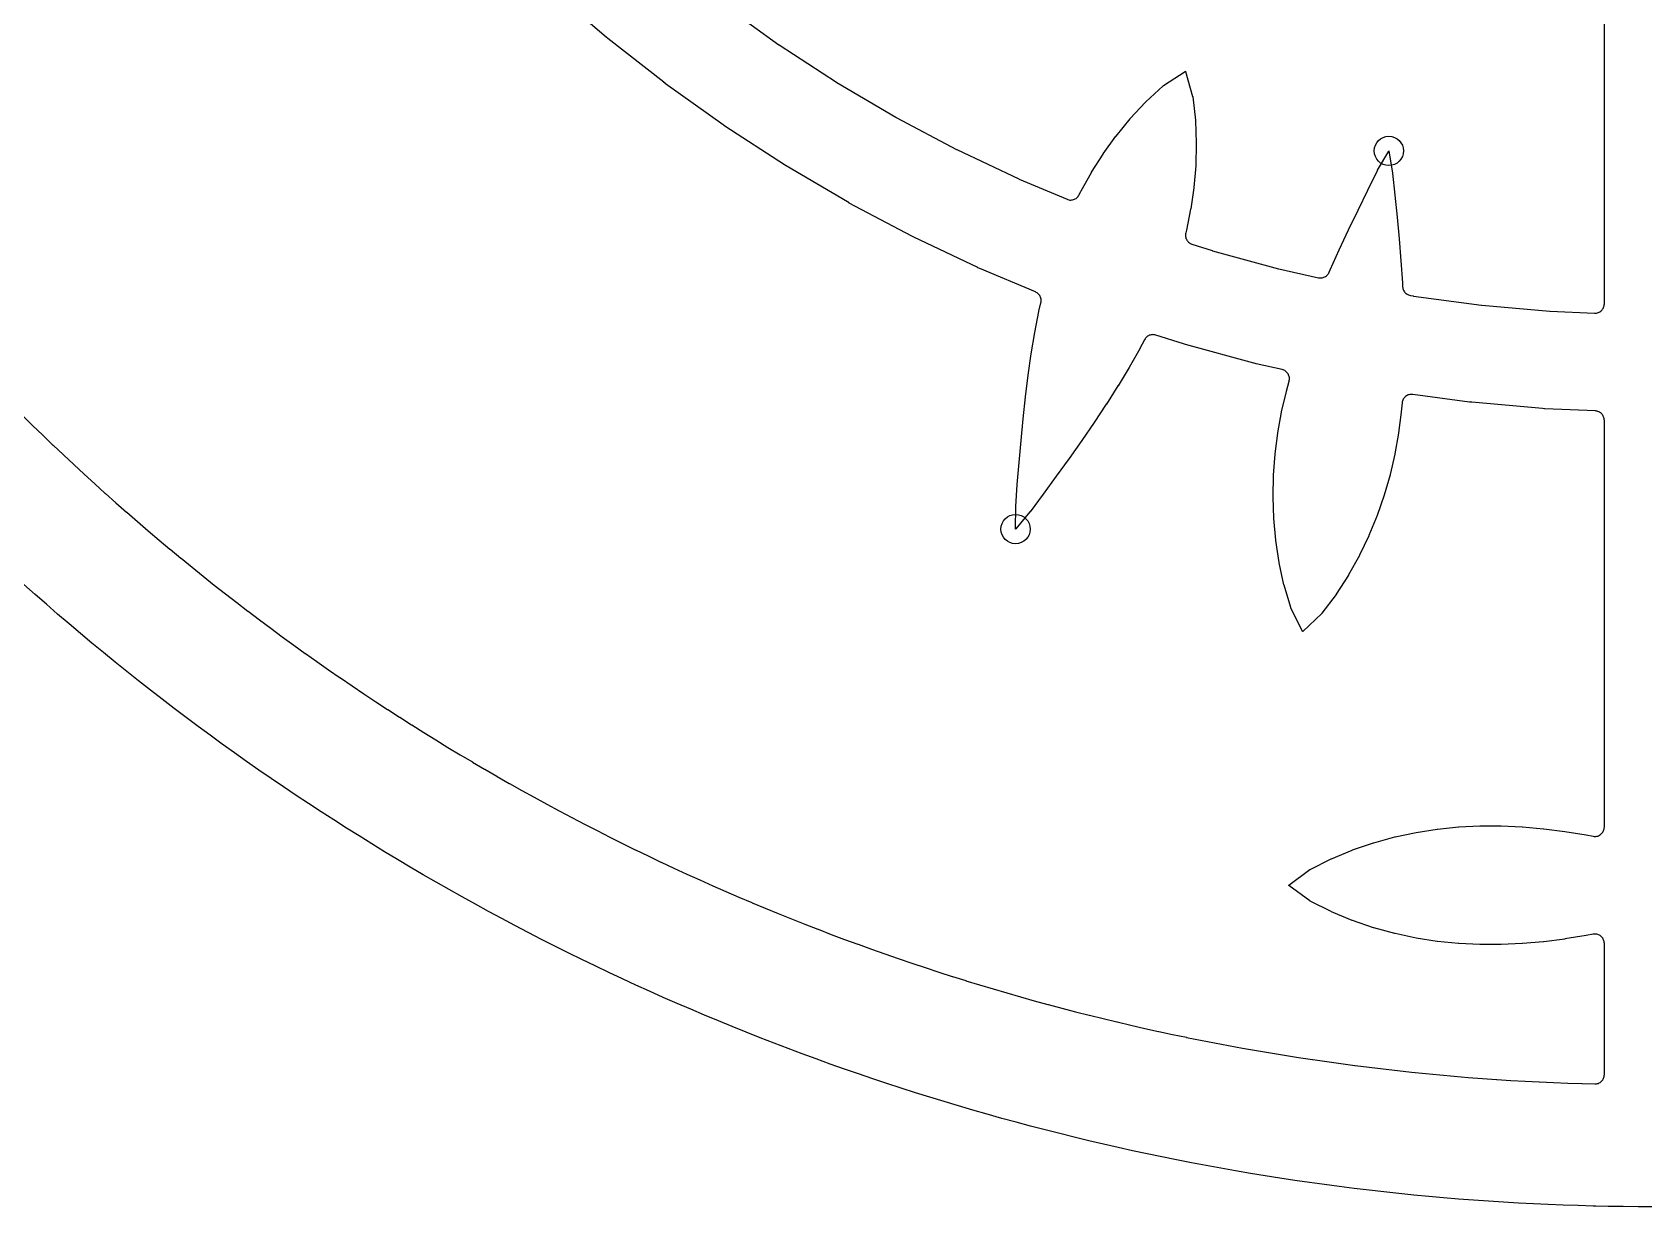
# Model space of a CAD drawing. Header units: millimetres. Extents: x -65 to 65, y -65 to 65.
# Drawn here: x -43.13 to -0.25, y -65 to -33.73 of the extents above; entities that cross this region are included whole.
import ezdxf

# ---------------------------------------------------------------- set-up
doc = ezdxf.new("R2010")
doc.units = ezdxf.units.MM
for name, color, linetype in [('CUT_INNER', 6, 'Continuous'), ('CUT_OUTER', 1, 'Continuous'), ('ENGRAVE', 7, 'Continuous')]:
    doc.layers.add(name, color=color, linetype=linetype)

msp = doc.modelspace()

# ---------------------------------------------------------------- linework, layer by layer
at = {"layer": 'CUT_INNER'}
for points in [[(-24.7411, -33.004), (-23.2619, -34.0627), (-23.2528, -34.069), (-21.7281, -35.0611), (-21.7186, -35.0669), (-20.1514, -35.9904), (-20.1418, -35.9958), (-18.5351, -36.8488), (-18.5252, -36.8538), (-16.8823, -37.6347), (-16.8722, -37.6393), (-15.5971, -38.1774), (-15.5734, -38.186), (-15.549, -38.1922), (-15.524, -38.1959), (-15.4988, -38.1971), (-15.4736, -38.1957), (-15.4487, -38.1918), (-15.4243, -38.1854), (-15.4007, -38.1765), (-15.378, -38.1653), (-15.3567, -38.1519), (-15.3367, -38.1365), (-15.3185, -38.119), (-15.3021, -38.0999), (-15.2877, -38.0792), (-15.2754, -38.0571), (-15.2285, -37.9612), (-15.2253, -37.9552), (-14.9495, -37.462), (-14.9459, -37.456), (-14.6398, -36.974), (-14.6357, -36.9681), (-14.2978, -36.4981), (-14.2933, -36.4921), (-13.9213, -36.035), (-13.9161, -36.029), (-13.5063, -35.5868), (-13.4995, -35.58), (-13.0414, -35.1565), (-13.0374, -35.1532), (-13.0332, -35.1501), (-12.454, -34.7718), (-12.449, -34.7689), (-12.4471, -34.7743), (-12.2545, -35.4388), (-12.2532, -35.4438), (-12.2524, -35.449), (-12.181, -36.0687), (-12.1803, -36.0783), (-12.1578, -36.6807), (-12.1577, -36.6888), (-12.1736, -37.2779), (-12.174, -37.2853), (-12.2241, -37.862), (-12.2249, -37.8692), (-12.3069, -38.4342), (-12.3081, -38.4411), (-12.4204, -38.995), (-12.4219, -39.0016), (-12.4396, -39.0695), (-12.4447, -39.0942), (-12.4473, -39.1193), (-12.4473, -39.1445), (-12.4448, -39.1696), (-12.4398, -39.1943), (-12.4323, -39.2184), (-12.4224, -39.2417), (-12.4103, -39.2638), (-12.396, -39.2845), (-12.3796, -39.3037), (-12.3614, -39.3212), (-12.3415, -39.3368), (-12.3202, -39.3502), (-12.2976, -39.3615), (-12.274, -39.3704), (-11.7379, -39.5425), (-11.7273, -39.5456), (-9.9723, -40.0242), (-9.9615, -40.0269), (-8.9062, -40.265), (-8.8819, -40.2692), (-8.8573, -40.271), (-8.8326, -40.2704), (-8.8082, -40.2674), (-8.7841, -40.2619), (-8.7607, -40.2541), (-8.7381, -40.2441), (-8.7167, -40.2318), (-8.6966, -40.2175), (-8.678, -40.2013), (-8.661, -40.1834), (-8.646, -40.1638), (-8.6329, -40.1429), (-8.622, -40.1208), (-8.5934, -40.055), (-8.5926, -40.0533), (-8.3527, -39.5237), (-8.3521, -39.5224), (-8.1056, -38.9941), (-7.8533, -38.465), (-7.5968, -37.9365), (-7.5962, -37.9353), (-7.3354, -37.4122), (-7.3318, -37.4056), (-7.0371, -36.8938), (-7.0341, -36.8891), (-7.033, -36.8942), (-6.9345, -37.4769), (-6.9334, -37.4843), (-6.8707, -38.0655), (-6.8706, -38.0668), (-6.8139, -38.6497), (-6.7613, -39.2332), (-6.7135, -39.8163), (-6.7134, -39.8177), (-6.6726, -40.3977), (-6.6724, -40.3996), (-6.6666, -40.5048), (-6.6642, -40.5285), (-6.6595, -40.5519), (-6.6525, -40.5748), (-6.6435, -40.5969), (-6.6323, -40.618), (-6.6192, -40.638), (-6.6043, -40.6566), (-6.5876, -40.6737), (-6.5694, -40.6892), (-6.5498, -40.7028), (-6.529, -40.7145), (-6.5071, -40.7242), (-6.4844, -40.7317), (-6.4612, -40.737), (-6.3857, -40.7506), (-6.3748, -40.7523), (-4.5718, -40.9937), (-4.5608, -40.9949), (-2.7489, -41.1562), (-2.7379, -41.1569), (-1.5611, -41.2092), (-1.5359, -41.209), (-1.5108, -41.2063), (-1.4861, -41.2011), (-1.4621, -41.1934), (-1.4389, -41.1834), (-1.4169, -41.171), (-1.3963, -41.1566), (-1.3772, -41.1401), (-1.3599, -41.1217), (-1.3445, -41.1017), (-1.3312, -41.0803), (-1.3201, -41.0576), (-1.3114, -41.034), (-1.3051, -41.0095), (-1.3013, -40.9846), (-1.3, -40.9594), (-1.3, -28.0757)], [(-43.3946, -43.9315), (-43.1253, -44.1958), (-43.1242, -44.1969), (-42.8533, -44.4596), (-42.8522, -44.4607), (-42.5797, -44.7217), (-42.5786, -44.7228), (-42.3045, -44.9821), (-42.3034, -44.9832), (-42.0277, -45.2409), (-42.0265, -45.2419), (-41.7493, -45.4979), (-41.7482, -45.4989), (-41.4693, -45.7532), (-41.4682, -45.7542), (-41.1878, -46.0068), (-41.1867, -46.0078), (-40.9047, -46.2587), (-40.9036, -46.2597), (-40.6201, -46.5088), (-40.619, -46.5098), (-40.334, -46.7571), (-40.3328, -46.7581), (-40.0463, -47.0037), (-40.0452, -47.0047), (-39.7572, -47.2486), (-39.756, -47.2496), (-39.4665, -47.4916), (-39.4653, -47.4926), (-39.1744, -47.7329), (-39.1732, -47.7339), (-38.8808, -47.9724), (-38.8796, -47.9733), (-38.5857, -48.21), (-38.5845, -48.211), (-38.2891, -48.4459), (-38.2879, -48.4468), (-37.9912, -48.6799), (-37.9899, -48.6809), (-37.6917, -48.9121), (-37.6905, -48.913), (-37.3909, -49.1425), (-37.3897, -49.1434), (-37.0887, -49.371), (-37.0875, -49.3719), (-36.785, -49.5976), (-36.7838, -49.5985), (-36.48, -49.8224), (-36.4788, -49.8233), (-36.1736, -50.0453), (-36.1724, -50.0462), (-35.8659, -50.2663), (-35.8646, -50.2672), (-35.5568, -50.4854), (-35.5555, -50.4863), (-35.2463, -50.7026), (-35.2451, -50.7035), (-34.9346, -50.918), (-34.9333, -50.9188), (-34.6215, -51.1313), (-34.6202, -51.1322), (-34.3071, -51.3428), (-34.3058, -51.3437), (-33.9914, -51.5524), (-33.9901, -51.5532), (-33.6745, -51.76), (-33.6732, -51.7608), (-33.3562, -51.9656), (-33.3549, -51.9664), (-33.0367, -52.1693), (-33.0355, -52.1701), (-32.716, -52.371), (-32.7147, -52.3718), (-32.3941, -52.5708), (-32.3928, -52.5716), (-32.0709, -52.7686), (-32.0696, -52.7694), (-31.7465, -52.9643), (-31.7452, -52.9651), (-31.4209, -53.1581), (-31.4196, -53.1589), (-31.0942, -53.3499), (-31.0928, -53.3507), (-30.7662, -53.5397), (-30.7649, -53.5405), (-30.4371, -53.7275), (-30.4358, -53.7282), (-30.1069, -53.9132), (-30.1056, -53.914), (-29.7755, -54.097), (-29.7742, -54.0977), (-29.443, -54.2786), (-29.4417, -54.2794), (-29.1094, -54.4583), (-29.1081, -54.459), (-28.7747, -54.6359), (-28.7734, -54.6366), (-28.4389, -54.8114), (-28.4376, -54.8121), (-28.1021, -54.9849), (-28.1007, -54.9856), (-27.7642, -55.1563), (-27.7628, -55.1569), (-27.4252, -55.3256), (-27.4239, -55.3263), (-27.0852, -55.4928), (-27.0839, -55.4935), (-26.7442, -55.658), (-26.7429, -55.6586), (-26.4022, -55.821), (-26.4008, -55.8217), (-26.0592, -55.982), (-26.0578, -55.9826), (-25.7152, -56.1408), (-25.7138, -56.1414), (-25.3703, -56.2975), (-25.3689, -56.2982), (-25.0244, -56.4521), (-25.0229, -56.4528), (-24.6775, -56.6046), (-24.6761, -56.6052), (-24.3297, -56.755), (-24.3283, -56.7556), (-23.981, -56.9032), (-23.9796, -56.9038), (-23.6314, -57.0493), (-23.63, -57.0499), (-23.2809, -57.1932), (-23.2795, -57.1938), (-22.9295, -57.335), (-22.9281, -57.3355), (-22.5773, -57.4746), (-22.5759, -57.4751), (-22.2242, -57.612), (-22.2228, -57.6126), (-21.8703, -57.7473), (-21.8689, -57.7479), (-21.5156, -57.8804), (-21.5141, -57.8809), (-21.16, -58.0113), (-21.1586, -58.0119), (-20.8037, -58.1401), (-20.8022, -58.1406), (-20.4465, -58.2666), (-20.4451, -58.2671), (-20.0886, -58.391), (-20.0872, -58.3915), (-19.73, -58.5132), (-19.7285, -58.5137), (-19.3706, -58.6331), (-19.3691, -58.6336), (-19.0104, -58.7509), (-19.009, -58.7513), (-18.6496, -58.8664), (-18.6481, -58.8669), (-18.288, -58.9797), (-18.2866, -58.9802), (-17.9258, -59.0908), (-17.9243, -59.0913), (-17.5629, -59.1997), (-17.5614, -59.2002), (-17.1993, -59.3064), (-17.1979, -59.3068), (-16.8351, -59.4108), (-16.8336, -59.4112), (-16.4703, -59.513), (-16.4688, -59.5134), (-16.1048, -59.6129), (-16.1033, -59.6133), (-15.7387, -59.7106), (-15.7372, -59.711), (-15.372, -59.806), (-15.3705, -59.8064), (-15.0048, -59.8992), (-15.0033, -59.8996), (-14.637, -59.9902), (-14.6355, -59.9905), (-14.2686, -60.0789), (-14.2671, -60.0792), (-13.8997, -60.1653), (-13.8982, -60.1656), (-13.5302, -60.2494), (-13.5288, -60.2498), (-13.1603, -60.3313), (-13.1588, -60.3316), (-12.7899, -60.4109), (-12.7884, -60.4113), (-12.419, -60.4883), (-12.4175, -60.4886), (-12.0476, -60.5633), (-12.0461, -60.5636), (-11.6757, -60.6361), (-11.6742, -60.6364), (-11.3035, -60.7066), (-11.302, -60.7069), (-10.9308, -60.7748), (-10.9293, -60.7751), (-10.5577, -60.8408), (-10.5561, -60.841), (-10.1841, -60.9044), (-10.1826, -60.9046), (-9.8102, -60.9657), (-9.8087, -60.966), (-9.436, -61.0248), (-9.4345, -61.025), (-9.0614, -61.0815), (-9.0598, -61.0818), (-8.6864, -61.136), (-8.6849, -61.1362), (-8.3111, -61.1881), (-8.3096, -61.1883), (-7.9355, -61.238), (-7.934, -61.2382), (-7.5596, -61.2855), (-7.5581, -61.2857), (-7.1834, -61.3307), (-7.1819, -61.3309), (-6.807, -61.3737), (-6.8055, -61.3738), (-6.4303, -61.4143), (-6.4287, -61.4144), (-6.0533, -61.4526), (-6.0518, -61.4527), (-5.6761, -61.4886), (-5.6746, -61.4887), (-5.2987, -61.5222), (-5.2972, -61.5224), (-4.9212, -61.5536), (-4.9196, -61.5537), (-4.5434, -61.5826), (-4.5418, -61.5827), (-4.1654, -61.6093), (-4.1639, -61.6094), (-3.7873, -61.6337), (-3.7858, -61.6338), (-3.4091, -61.6558), (-3.4075, -61.6559), (-3.0307, -61.6756), (-3.0292, -61.6757), (-2.6522, -61.693), (-2.6507, -61.6931), (-2.2736, -61.7081), (-2.2721, -61.7082), (-1.8949, -61.7209), (-1.8934, -61.721), (-1.5569, -61.7303), (-1.5319, -61.7297), (-1.5072, -61.7267), (-1.4828, -61.7212), (-1.4591, -61.7133), (-1.4364, -61.703), (-1.4147, -61.6906), (-1.3944, -61.676), (-1.3757, -61.6596), (-1.3587, -61.6413), (-1.3436, -61.6214), (-1.3305, -61.6001), (-1.3197, -61.5776), (-1.3111, -61.5542), (-1.305, -61.53), (-1.3012, -61.5053), (-1.3, -61.4804), (-1.3, -57.989), (-1.3012, -57.9646), (-1.3048, -57.9404), (-1.3107, -57.9167), (-1.3189, -57.8937), (-1.3293, -57.8716), (-1.3418, -57.8506), (-1.3563, -57.831), (-1.3727, -57.8128), (-1.3907, -57.7963), (-1.4103, -57.7817), (-1.4312, -57.7691), (-1.4532, -57.7585), (-1.4762, -57.7502), (-1.4998, -57.7441), (-1.524, -57.7404), (-1.5484, -57.739), (-1.5728, -57.74), (-1.597, -57.7435), (-1.7834, -57.7791), (-1.7869, -57.7798), (-2.3483, -57.8705), (-2.3524, -57.8711), (-2.9132, -57.9427), (-2.9179, -57.9432), (-3.4782, -57.9932), (-3.4834, -57.9935), (-4.0431, -58.0197), (-4.0489, -58.0199), (-4.6081, -58.0203), (-4.6143, -58.0202), (-5.1732, -57.993), (-5.1797, -57.9925), (-5.7383, -57.9361), (-5.745, -57.9352), (-6.3034, -57.848), (-6.3103, -57.8467), (-6.8686, -57.7272), (-6.8755, -57.7255), (-7.4337, -57.572), (-7.4408, -57.5698), (-7.9987, -57.3799), (-8.0062, -57.3771), (-8.5633, -57.1466), (-8.572, -57.1425), (-9.1283, -56.8602), (-9.1328, -56.8577), (-9.1372, -56.8547), (-9.6932, -56.4431), (-9.6977, -56.4395), (-9.6932, -56.4358), (-9.1372, -56.0242), (-9.1328, -56.0213), (-9.1283, -56.0188), (-8.572, -55.7364), (-8.5633, -55.7324), (-8.0062, -55.5019), (-7.9987, -55.4991), (-7.4408, -55.3092), (-7.4337, -55.307), (-6.8755, -55.1535), (-6.8686, -55.1518), (-6.3103, -55.0323), (-6.3034, -55.031), (-5.745, -54.9438), (-5.7383, -54.9429), (-5.1797, -54.8865), (-5.1732, -54.886), (-4.6143, -54.8588), (-4.6081, -54.8587), (-4.0489, -54.8591), (-4.0431, -54.8592), (-3.4834, -54.8854), (-3.4782, -54.8858), (-2.9179, -54.9358), (-2.9132, -54.9363), (-2.3524, -55.0078), (-2.3483, -55.0084), (-1.7869, -55.0992), (-1.7834, -55.0998), (-1.597, -55.1355), (-1.5728, -55.1389), (-1.5484, -55.14), (-1.524, -55.1386), (-1.4998, -55.1349), (-1.4762, -55.1288), (-1.4532, -55.1205), (-1.4312, -55.1099), (-1.4103, -55.0973), (-1.3907, -55.0826), (-1.3727, -55.0662), (-1.3563, -55.048), (-1.3418, -55.0284), (-1.3293, -55.0074), (-1.3189, -54.9853), (-1.3107, -54.9622), (-1.3048, -54.9385), (-1.3012, -54.9144), (-1.3, -54.89), (-1.3, -44.0625), (-1.3011, -44.0386), (-1.3045, -44.015), (-1.3102, -43.9919), (-1.318, -43.9694), (-1.3279, -43.9477), (-1.3399, -43.927), (-1.3537, -43.9076), (-1.3693, -43.8896), (-1.3866, -43.8732), (-1.4054, -43.8585), (-1.4255, -43.8457), (-1.4467, -43.8348), (-1.4689, -43.826), (-1.4917, -43.8193), (-1.5152, -43.8149), (-1.5389, -43.8127), (-2.8862, -43.7529), (-2.8889, -43.7527), (-2.9437, -43.7491), (-2.9465, -43.7489), (-4.8241, -43.5818), (-4.8269, -43.5815), (-4.8815, -43.5754), (-4.8842, -43.5751), (-6.3984, -43.3723), (-6.4236, -43.3702), (-6.4488, -43.3707), (-6.4739, -43.3737), (-6.4985, -43.3792), (-6.5224, -43.3872), (-6.5454, -43.3975), (-6.5673, -43.4101), (-6.5878, -43.4249), (-6.6066, -43.4416), (-6.6237, -43.4602), (-6.6389, -43.4803), (-6.6519, -43.5019), (-6.6627, -43.5247), (-6.6711, -43.5485), (-6.6771, -43.573), (-6.6806, -43.598), (-6.7018, -43.8361), (-6.7023, -43.8414), (-6.7754, -44.3969), (-6.7763, -44.4026), (-6.8746, -44.9532), (-6.8758, -44.9592), (-7.0012, -45.5045), (-7.0029, -45.5108), (-7.157, -46.0507), (-7.1591, -46.0571), (-7.3435, -46.5914), (-7.346, -46.5979), (-7.5622, -47.1263), (-7.5651, -47.1329), (-7.8147, -47.6552), (-7.8182, -47.6618), (-8.1036, -48.1774), (-8.1077, -48.1843), (-8.4329, -48.6919), (-8.4384, -48.6998), (-8.8145, -49.1975), (-8.8178, -49.2015), (-8.8215, -49.2052), (-9.3248, -49.6799), (-9.3292, -49.6837), (-9.332, -49.6786), (-9.6389, -49.0586), (-9.641, -49.0538), (-9.6427, -49.0489), (-9.8224, -48.4516), (-9.8249, -48.4422), (-9.9534, -47.8532), (-9.9548, -47.8453), (-10.0432, -47.2627), (-10.0441, -47.2553), (-10.0967, -46.6788), (-10.0971, -46.6716), (-10.1162, -46.101), (-10.1163, -46.094), (-10.1035, -45.529), (-10.1032, -45.5222), (-10.0601, -44.9624), (-10.0594, -44.9559), (-9.9875, -44.401), (-9.9865, -44.3949), (-9.8874, -43.8445), (-9.8862, -43.8389), (-9.7616, -43.2926), (-9.7603, -43.2875), (-9.6878, -43.0217), (-9.6824, -42.9971), (-9.6795, -42.972), (-9.6791, -42.9468), (-9.6813, -42.9216), (-9.686, -42.8969), (-9.6932, -42.8727), (-9.7028, -42.8493), (-9.7147, -42.8271), (-9.7288, -42.8061), (-9.7449, -42.7867), (-9.7629, -42.769), (-9.7825, -42.7532), (-9.8037, -42.7395), (-9.8261, -42.728), (-9.8496, -42.7188), (-9.8739, -42.712), (-10.5659, -42.5559), (-10.5686, -42.5553), (-10.6218, -42.542), (-10.6245, -42.5413), (-12.4432, -42.0454), (-12.4458, -42.0446), (-12.4985, -42.029), (-12.5011, -42.0282), (-13.2365, -41.7921), (-13.2606, -41.7857), (-13.2853, -41.7817), (-13.3102, -41.7802), (-13.3352, -41.7812), (-13.3599, -41.7846), (-13.3842, -41.7905), (-13.4077, -41.7988), (-13.4303, -41.8095), (-13.4518, -41.8223), (-13.4718, -41.8372), (-13.4903, -41.854), (-13.507, -41.8726), (-13.5217, -41.8928), (-13.5344, -41.9143), (-13.6597, -42.1538), (-13.6617, -42.1574), (-13.9419, -42.6523), (-13.9437, -42.6554), (-14.2399, -43.1449), (-14.2415, -43.1475), (-14.5512, -43.6327), (-14.5525, -43.6347), (-14.8733, -44.1163), (-14.8744, -44.1179), (-15.204, -44.5968), (-15.2048, -44.598), (-15.5407, -45.0744), (-15.8825, -45.5507), (-16.2283, -46.0256), (-16.2291, -46.0266), (-16.5782, -46.4955), (-16.5828, -46.5014), (-16.9635, -46.9533), (-16.967, -46.9572), (-16.9672, -46.9516), (-16.9613, -46.3611), (-16.961, -46.3536), (-16.9202, -45.7704), (-16.9201, -45.7691), (-16.8729, -45.1854), (-16.8217, -44.6017), (-16.7657, -44.0193), (-16.7656, -44.0179), (-16.7034, -43.4399), (-16.7032, -43.438), (-16.6326, -42.8636), (-16.6323, -42.8612), (-16.5509, -42.2914), (-16.5504, -42.2884), (-16.4559, -41.7241), (-16.4553, -41.7206), (-16.3453, -41.1627), (-16.3444, -41.1586), (-16.2917, -40.9314), (-16.2873, -40.9069), (-16.2853, -40.8819), (-16.2859, -40.857), (-16.2889, -40.8322), (-16.2944, -40.8078), (-16.3023, -40.7841), (-16.3125, -40.7613), (-16.325, -40.7397), (-16.3395, -40.7193), (-16.356, -40.7006), (-16.3743, -40.6836), (-16.3942, -40.6685), (-16.4155, -40.6554), (-16.438, -40.6446), (-17.9136, -40.0218), (-17.9161, -40.0207), (-17.9662, -39.9983), (-17.9687, -39.9971), (-19.6712, -39.1878), (-19.6737, -39.1866), (-19.7228, -39.162), (-19.7252, -39.1607), (-21.3902, -38.2767), (-21.3926, -38.2754), (-21.4405, -38.2485), (-21.4429, -38.2472), (-23.067, -37.2902), (-23.0694, -37.2887), (-23.1161, -37.2598), (-23.1184, -37.2583), (-24.6984, -36.2303), (-24.7007, -36.2287), (-24.7461, -36.1978), (-24.7484, -36.1962), (-26.2812, -35.099), (-26.2835, -35.0974), (-26.3274, -35.0644), (-26.3296, -35.0628), (-27.8123, -33.8987), (-27.8145, -33.8969), (-27.8569, -33.8621), (-27.859, -33.8603), (-29.2886, -32.6316)]]:
    msp.add_lwpolyline(points, dxfattribs=at)
at = {"layer": 'CUT_OUTER'}
msp.add_lwpolyline([(0, -65), (-0.3988, -64.9988), (-0.7976, -64.9951), (-1.1964, -64.989), (-1.5256, -64.9819), (-1.5944, -64.9804), (-1.9931, -64.9694), (-2.3917, -64.956), (-2.7902, -64.9401), (-3.1886, -64.9217), (-3.5869, -64.901), (-3.9851, -64.8777), (-4.3831, -64.852), (-4.7809, -64.8239), (-5.1786, -64.7934), (-5.5761, -64.7604), (-5.9733, -64.7249), (-6.3704, -64.6871), (-6.7671, -64.6468), (-7.1637, -64.604), (-7.56, -64.5589), (-7.9559, -64.5113), (-8.3516, -64.4612), (-8.747, -64.4088), (-9.142, -64.3539), (-9.5367, -64.2966), (-9.9311, -64.2369), (-10.325, -64.1747), (-10.7186, -64.1102), (-11.1118, -64.0432), (-11.5045, -63.9738), (-11.8968, -63.902), (-12.2887, -63.8278), (-12.6801, -63.7512), (-13.0711, -63.6722), (-13.4615, -63.5908), (-13.8514, -63.507), (-14.2408, -63.4208), (-14.6297, -63.3322), (-15.018, -63.2413), (-15.4058, -63.1479), (-15.793, -63.0522), (-16.1796, -62.9541), (-16.5655, -62.8537), (-16.9509, -62.7508), (-17.3356, -62.6456), (-17.7197, -62.5381), (-18.103, -62.4282), (-18.4858, -62.3159), (-18.8678, -62.2013), (-19.2491, -62.0844), (-19.6297, -61.9651), (-20.0095, -61.8435), (-20.3886, -61.7196), (-20.7669, -61.5933), (-21.1444, -61.4647), (-21.5212, -61.3338), (-21.8971, -61.2006), (-22.2722, -61.0651), (-22.6465, -60.9273), (-23.0199, -60.7872), (-23.3925, -60.6448), (-23.7641, -60.5001), (-24.1349, -60.3532), (-24.5048, -60.204), (-24.8737, -60.0525), (-25.2417, -59.8987), (-25.6088, -59.7427), (-25.9749, -59.5844), (-26.34, -59.4239), (-26.7041, -59.2612), (-27.0672, -59.0962), (-27.4293, -58.929), (-27.7904, -58.7596), (-28.1504, -58.588), (-28.5094, -58.4142), (-28.8673, -58.2381), (-29.2241, -58.0599), (-29.5798, -57.8795), (-29.9343, -57.6969), (-30.2878, -57.5122), (-30.6401, -57.3252), (-30.9913, -57.1362), (-31.3413, -56.9449), (-31.6901, -56.7515), (-32.0377, -56.556), (-32.3841, -56.3584), (-32.7293, -56.1586), (-33.0733, -55.9567), (-33.416, -55.7528), (-33.7575, -55.5467), (-34.0977, -55.3385), (-34.4366, -55.1282), (-34.7742, -54.9159), (-35.1105, -54.7015), (-35.4455, -54.485), (-35.7791, -54.2665), (-36.1114, -54.0459), (-36.4424, -53.8234), (-36.7719, -53.5987), (-37.1001, -53.3721), (-37.4269, -53.1435), (-37.7523, -52.9128), (-38.0762, -52.6802), (-38.3988, -52.4455), (-38.7198, -52.2089), (-39.0395, -51.9704), (-39.3576, -51.7299), (-39.6743, -51.4874), (-39.9894, -51.243), (-40.3031, -50.9967), (-40.6153, -50.7484), (-40.9259, -50.4982), (-41.235, -50.2462), (-41.5425, -49.9922), (-41.8485, -49.7364), (-42.1529, -49.4786), (-42.4557, -49.2191), (-42.7569, -48.9576), (-43.0565, -48.6944), (-43.3544, -48.4293)], dxfattribs=at)
at = {"layer": 'ENGRAVE'}
for centre in [(-7.034, -36.8884), (-16.9673, -46.9579)]:
    msp.add_circle(centre, 0.39, dxfattribs=at)

doc.saveas('drawing.dxf')
